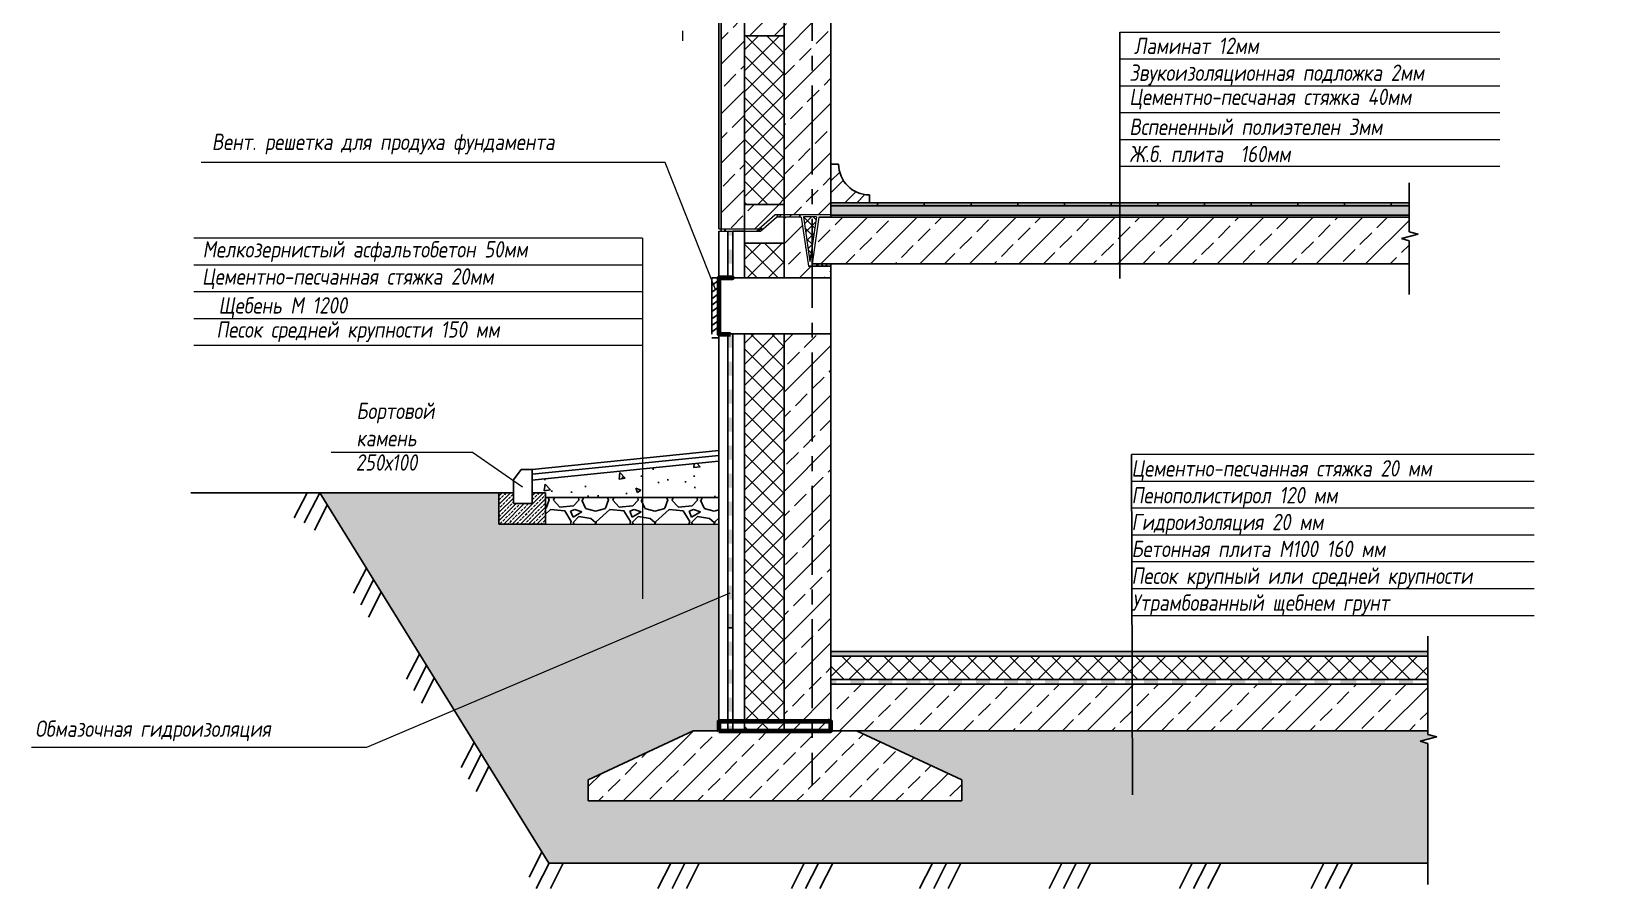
# Model space of a CAD drawing. Header units: millimetres. Extents: x -257254 to 390979, y -202328 to 355504.
# Drawn here: x 113651 to 147240, y 14254 to 32609 of the extents above; entities that cross this region are included whole.
import ezdxf
from ezdxf.enums import TextEntityAlignment as Align

# ---------------------------------------------------------------- set-up
doc = ezdxf.new("R2010")
doc.units = ezdxf.units.MM
doc.linetypes.add('CENTER2', pattern=[28.575, 19.05, -3.175, 3.175, -3.175])
for name, color, linetype, lineweight in [('A-DETL-THIN', 151, 'Continuous', 9), ('A-Wall-H', 250, 'Continuous', 20), ('RAZMER', 250, 'Continuous', 13), ('покрытия', 6, 'Continuous', 18), ('разрез по стене', 70, 'Continuous', 25)]:
    doc.layers.add(name, color=color, linetype=linetype, lineweight=lineweight)
for name, color, linetype in [('ВЫНОСКИ_Р_СТ', 130, 'Continuous'), ('ГЕРМЕТИК', 50, 'Continuous'), ('оси', 1, 'CENTER2'), ('ОТМОСТКА', 100, 'Continuous'), ('ПАРКЕТ', 30, 'Continuous'), ('ПРОКЛАДКА', 250, 'Continuous'), ('РАЗДЕЛИТ_ЛИНИИ', 60, 'Continuous'), ('разрез', 40, 'Continuous'), ('УПРУГ_РЕЗ_ПРОКЛАДКА', 130, 'Continuous'), ('УТЕПЛИТЕЛЬ', 30, 'Continuous'), ('ШТРИХ_ОТМОСТ', 100, 'Continuous'), ('ШТРИХ_ПП', 20, 'Continuous'), ('ШТРИХ_УРП', 120, 'Continuous')]:
    doc.layers.add(name, color=color, linetype=linetype)
doc.layers.add('фасадик', color=7, linetype='Continuous', lineweight=25, true_color=0x51362d)
doc.styles.add('SIMPLEX', font='simplex.shx', dxfattribs={"width": 0.8, "oblique": 10})
pattern_1 = [(45, (0, 1171.3), (-224.5064, 224.5064), []), (135, (0, 1171.3), (-224.5064, -224.5064), [])]
pattern_2 = [(45, (0, 1171.3), (-530.33, 530.33), []), (45, (529.5, 1171.3), (-530.33, 530.33), [360, -150])]
pattern_3 = [(307.5, (0, 1171.3), (97.882647, 3.200063), [0, -77.216, 0, -86.36, 0, -82.55]), (277.5, (0, 1171.3), (143.36502, -89.90466), [0, -41.656, 0, -69.596, 0, -26.67]), (237.5, (1e-14, 1233.785), (0.287437, -158.198474), [0, -25.4, 0, -91.44, 0, -119.38]), (227.5, (1e-14, 1233.79), (44.58586, -152.71129), [0, -12.7, 0, -59.944, 0, -68.58])]

msp = doc.modelspace()

# ---------------------------------------------------------------- hatches: boundary and pattern name
at = {"layer": 'A-Wall-H'}
h = msp.add_hatch(color=256, dxfattribs=at)
h.dxf.hatch_style = 1
h.paths.add_polyline_path([(128668.45662, 20137.50677), (128568.45662, 20137.50677), (128568.45662, 19837.50677), (128668.45662, 19837.50677)])
h.paths.add_polyline_path([(128668.45662, 20737.50677), (128568.45662, 20737.50677), (128568.45662, 20437.50677), (128668.45662, 20437.50677)])
h.paths.add_polyline_path([(128668.45662, 21337.50677), (128568.45662, 21337.50677), (128568.45662, 21037.50677), (128668.45662, 21037.50677)])
h.paths.add_polyline_path([(128668.45662, 21937.50677), (128568.45662, 21937.50677), (128568.45662, 21637.50677), (128668.45662, 21637.50677)])
h.paths.add_polyline_path([(128668.45662, 22537.50677), (128568.45662, 22537.50677), (128568.45662, 22237.50677), (128668.45662, 22237.50677)])
h.paths.add_polyline_path([(128668.45662, 23137.50677), (128568.45662, 23137.50677), (128568.45662, 22837.50677), (128668.45662, 22837.50677)])
h.paths.add_polyline_path([(128668.45662, 23737.50677), (128568.45662, 23737.50677), (128568.45662, 23437.50677), (128668.45662, 23437.50677)])
h.paths.add_polyline_path([(128668.45662, 24337.50677), (128568.45662, 24337.50677), (128568.45662, 24037.50677), (128668.45662, 24037.50677)])
h.paths.add_polyline_path([(128668.45662, 24937.50677), (128568.45662, 24937.50677), (128568.45662, 24637.50677), (128668.45662, 24637.50677)])
h.paths.add_polyline_path([(128668.45662, 25537.50677), (128568.45662, 25537.50677), (128568.45662, 25237.50677), (128668.45662, 25237.50677)])
h.paths.add_polyline_path([(128668.45662, 26137.50677), (128568.45662, 26137.50677), (128568.45662, 25837.50677), (128668.45662, 25837.50677)])
h.paths.add_polyline_path([(128668.45662, 27937.50677), (128568.45662, 27937.50677), (128568.45662, 27637.50677), (128668.45662, 27637.50677)])
h.paths.add_polyline_path([(128674.21831, 28329.18531), (128568.45662, 28331.59839), (128568.45662, 28237.50677), (128668.45662, 28237.50677), (128668.45662, 28231.59839), (128674.21831, 28229.18531)])
h.paths.add_polyline_path([(129168.45662, 28331.59839), (129168.45662, 28231.59839)])
h.paths.add_polyline_path([(129768.45662, 28331.59839), (129768.45662, 28231.59839)])
h.paths.add_polyline_path([(128568.45662, 27331.22836), (128668.45662, 27331.22836), (128668.45662, 27337.50677), (128568.45662, 27337.50677)])
h = msp.add_hatch(color=256, dxfattribs=at)
h.dxf.hatch_style = 1
h.paths.add_polyline_path([(128668.45662, 18343.55112), (128568.45662, 18343.55112), (128568.45662, 18043.55112), (128668.45662, 18043.55112)])
h.paths.add_polyline_path([(128668.45662, 18943.55112), (128568.45662, 18943.55112), (128568.45662, 18643.55112), (128668.45662, 18643.55112)])
h.paths.add_polyline_path([(128668.45662, 19543.55112), (128568.45662, 19543.55112), (128568.45662, 19243.55112), (128668.45662, 19243.55112)])
h.paths.add_polyline_path([(128674.21831, 22335.22965), (128568.45662, 22337.64273), (128568.45662, 22243.55112), (128668.45662, 22243.55112), (128668.45662, 22237.64273), (128674.21831, 22235.22965)])
h.paths.add_polyline_path([(129168.45662, 22337.64273), (129168.45662, 22237.64273)])
h.paths.add_polyline_path([(129768.45662, 22337.64273), (129768.45662, 22237.64273)])
h.paths.add_polyline_path([(128568.45662, 17631.22836), (128668.45662, 17631.22836), (128668.45662, 17743.55112), (128568.45662, 17743.55112)])
h = msp.add_hatch(color=256, dxfattribs=at)
h.dxf.hatch_style = 1
h.paths.add_polyline_path([(131491.46326, 18632.22713), (131491.46326, 18732.22713), (131191.46326, 18732.22713), (131191.46326, 18632.22713)])
h.paths.add_polyline_path([(132091.46326, 18632.22713), (132091.46326, 18732.22713), (131791.46326, 18732.22713), (131791.46326, 18632.22713)])
h.paths.add_polyline_path([(132691.46326, 18632.22713), (132691.46326, 18732.22713), (132391.46326, 18732.22713), (132391.46326, 18632.22713)])
h.paths.add_polyline_path([(135483.14179, 18626.46545), (135485.55488, 18732.22713), (135391.46326, 18732.22713), (135391.46326, 18632.22713), (135385.55488, 18632.22713), (135383.14179, 18626.46545)])
h.paths.add_polyline_path([(135485.55488, 18132.22713), (135385.55488, 18132.22713)])
h.paths.add_polyline_path([(135485.55488, 17532.22713), (135385.55488, 17532.22713)])
h.paths.add_polyline_path([(130779.14051, 18732.22713), (130779.14051, 18632.22713), (130891.46326, 18632.22713), (130891.46326, 18732.22713)])
h = msp.add_hatch(color=256, dxfattribs=at)
h.dxf.hatch_style = 1
h.paths.add_polyline_path([(133582.12082, 18632.22713), (133582.12082, 18732.22713), (133282.12082, 18732.22713), (133282.12082, 18632.22713)])
h.paths.add_polyline_path([(134182.12082, 18632.22713), (134182.12082, 18732.22713), (133882.12082, 18732.22713), (133882.12082, 18632.22713)])
h.paths.add_polyline_path([(134782.12082, 18632.22713), (134782.12082, 18732.22713), (134482.12082, 18732.22713), (134482.12082, 18632.22713)])
h.paths.add_polyline_path([(137573.79936, 18626.46545), (137576.21244, 18732.22713), (137482.12082, 18732.22713), (137482.12082, 18632.22713), (137476.21244, 18632.22713), (137473.79936, 18626.46545)])
h.paths.add_polyline_path([(137576.21244, 18132.22713), (137476.21244, 18132.22713)])
h.paths.add_polyline_path([(137576.21244, 17532.22713), (137476.21244, 17532.22713)])
h.paths.add_polyline_path([(132869.79807, 18732.22713), (132869.79807, 18632.22713), (132982.12082, 18632.22713), (132982.12082, 18732.22713)])
h = msp.add_hatch(color=256, dxfattribs=at)
h.dxf.hatch_style = 1
h.paths.add_polyline_path([(135659.50242, 18632.22713), (135659.50242, 18732.22713), (135359.50242, 18732.22713), (135359.50242, 18632.22713)])
h.paths.add_polyline_path([(136259.50242, 18632.22713), (136259.50242, 18732.22713), (135959.50242, 18732.22713), (135959.50242, 18632.22713)])
h.paths.add_polyline_path([(136859.50242, 18632.22713), (136859.50242, 18732.22713), (136559.50242, 18732.22713), (136559.50242, 18632.22713)])
h.paths.add_polyline_path([(139651.18095, 18626.46545), (139653.59404, 18732.22713), (139559.50242, 18732.22713), (139559.50242, 18632.22713), (139553.59404, 18632.22713), (139551.18095, 18626.46545)])
h.paths.add_polyline_path([(139653.59404, 18132.22713), (139553.59404, 18132.22713)])
h.paths.add_polyline_path([(139653.59404, 17532.22713), (139553.59404, 17532.22713)])
h.paths.add_polyline_path([(134947.17967, 18732.22713), (134947.17967, 18632.22713), (135059.50242, 18632.22713), (135059.50242, 18732.22713)])
h = msp.add_hatch(color=256, dxfattribs=at)
h.dxf.hatch_style = 1
h.paths.add_polyline_path([(137784.2736, 18632.22713), (137784.2736, 18732.22713), (137484.2736, 18732.22713), (137484.2736, 18632.22713)])
h.paths.add_polyline_path([(138384.2736, 18632.22713), (138384.2736, 18732.22713), (138084.2736, 18732.22713), (138084.2736, 18632.22713)])
h.paths.add_polyline_path([(138984.2736, 18632.22713), (138984.2736, 18732.22713), (138684.2736, 18732.22713), (138684.2736, 18632.22713)])
h.paths.add_polyline_path([(141775.95213, 18626.46545), (141778.36522, 18732.22713), (141684.2736, 18732.22713), (141684.2736, 18632.22713), (141678.36522, 18632.22713), (141675.95213, 18626.46545)])
h.paths.add_polyline_path([(141778.36522, 18132.22713), (141678.36522, 18132.22713)])
h.paths.add_polyline_path([(141778.36522, 17532.22713), (141678.36522, 17532.22713)])
h.paths.add_polyline_path([(137071.95085, 18732.22713), (137071.95085, 18632.22713), (137184.2736, 18632.22713), (137184.2736, 18732.22713)])
h = msp.add_hatch(color=256, dxfattribs=at)
h.dxf.hatch_style = 1
h.paths.add_polyline_path([(139622.78243, 18632.22713), (139622.78243, 18732.22713), (139322.78243, 18732.22713), (139322.78243, 18632.22713)])
h.paths.add_polyline_path([(140222.78243, 18632.22713), (140222.78243, 18732.22713), (139922.78243, 18732.22713), (139922.78243, 18632.22713)])
h.paths.add_polyline_path([(140822.78243, 18632.22713), (140822.78243, 18732.22713), (140522.78243, 18732.22713), (140522.78243, 18632.22713)])
h.paths.add_polyline_path([(143616.87405, 18132.22713), (143516.87405, 18132.22713)])
h.paths.add_polyline_path([(143616.87405, 17532.22713), (143516.87405, 17532.22713)])
h.paths.add_polyline_path([(138910.45968, 18732.22713), (138910.45968, 18632.22713), (139022.78243, 18632.22713), (139022.78243, 18732.22713)])
h.paths.add_polyline_path([(143557.79992, 18626.46545), (143557.79992, 18732.22713), (143522.78243, 18732.22713), (143522.78243, 18632.22713), (143516.87405, 18632.22713), (143514.46096, 18626.46545)])
h = msp.add_hatch(color=256, dxfattribs=at)
h.dxf.hatch_style = 1
h.paths.add_polyline_path([(141431.94872, 18632.22713), (141431.94872, 18732.22713), (141131.94872, 18732.22713), (141131.94872, 18632.22713)])
h.paths.add_polyline_path([(142031.94872, 18632.22713), (142031.94872, 18732.22713), (141731.94872, 18732.22713), (141731.94872, 18632.22713)])
h.paths.add_polyline_path([(142631.94872, 18632.22713), (142631.94872, 18732.22713), (142331.94872, 18732.22713), (142331.94872, 18632.22713)])
h.paths.add_polyline_path([(145426.04034, 18132.22713), (145326.04034, 18132.22713)])
h.paths.add_polyline_path([(145426.04034, 17532.22713), (145326.04034, 17532.22713)])
h.paths.add_polyline_path([(140719.62597, 18732.22713), (140719.62597, 18632.22713), (140831.94872, 18632.22713), (140831.94872, 18732.22713)])
h = msp.add_hatch(color=256, dxfattribs=at)
h.dxf.hatch_style = 1
h.paths.add_polyline_path([(143245.59274, 18632.22713), (143245.59274, 18732.22713), (142945.59274, 18732.22713), (142945.59274, 18632.22713)])
h.paths.add_polyline_path([(147239.68436, 18132.22713), (147139.68436, 18132.22713)])
h.paths.add_polyline_path([(147239.68436, 17532.22713), (147139.68436, 17532.22713)])
h.paths.add_polyline_path([(142533.26999, 18732.22713), (142533.26999, 18632.22713), (142645.59274, 18632.22713), (142645.59274, 18732.22713)])
h.paths.add_polyline_path([(143557.79992, 18632.22713), (143557.79992, 18732.22713), (143545.59274, 18732.22713), (143545.59274, 18632.22713)])
h.paths.add_polyline_path([(147145.59274, 18626.46545), (147145.59274, 18632.22713), (147139.68436, 18632.22713), (147137.27127, 18626.46545)])
at = {"layer": 'ПАРКЕТ'}
h = msp.add_hatch(dxfattribs=at)
h.set_pattern_fill('ANSI32', color=0, scale=1444.738766, style=0)
h.set_pattern_definition([(45, (-148209.4, 240785.6), (-383.0942, 383.0942), []), (45, (-147954, 240785.6), (-383.0942, 383.0942), [])])
h.paths.add_polyline_path([(130941.16813, 29766.79337), (130776.05513, 29766.79337), (130776.05513, 28941.22836), (131601.62014, 28941.22836), (131601.62014, 29106.34137, -0.4142135624)])
at = {"layer": 'ПРОКЛАДКА'}
h = msp.add_hatch(dxfattribs=at)
h.set_pattern_fill('ANSI31', color=0, scale=1250, style=0)
h.set_pattern_definition([(45, (63289.5, 65452.3), (-110.48543, 110.48543), [])])
h.paths.add_polyline_path([(130109.85816, 28631.22836), (130109.85816, 28681.22836), (129634.85816, 28681.22836), (129634.85816, 28631.22836)])
at = {"layer": 'разрез'}
h = msp.add_hatch(dxfattribs=at)
h.set_pattern_fill('JIS_STN_2.5', color=256, scale=50)
h.set_pattern_definition([(45, (0, 1171.3), (-88.38835, 88.38835), []), (45, (88.25, 1171.3), (-88.38835, 88.38835), [60, -25])])
h.paths.add_polyline_path([(124664.01084, 22057.97629), (124664.01084, 22728.16973), (124376.05513, 22728.16973), (124376.05513, 22496.43506), (123976.05513, 22496.43506), (123976.05513, 22728.16973), (123664.01084, 22728.16973), (123664.01084, 22057.97629)])
at = {"layer": 'разрез по стене'}
h = msp.add_hatch(dxfattribs=at)
h.set_pattern_fill('JIS_STN_2.5', color=9, scale=300)
h.paths.add_polyline_path([(128426.05513, 54942.54358), (128926.05513, 54942.54358), (128926.05513, 58271.45005), (128426.05513, 58271.45005)])
h.paths.add_polyline_path([(128926.05513, 54892.54358), (128426.05513, 54892.54358), (128423.51605, 52975.6856), (128923.51605, 52975.6856)])
h.paths.add_polyline_path([(128926.05513, 47982.12641), (128426.05513, 47982.12641), (128426.05513, 42860.82515), (128426.05513, 43532.12641), (128926.05513, 43532.12641)])
h.paths.add_polyline_path([(128926.05513, 43482.12641), (128426.05513, 43482.12641), (128426.05513, 40557.12641), (128926.05513, 40557.12641)])
h.paths.add_polyline_path([(128926.05513, 32831.22836), (128426.05513, 32831.22836), (128426.05513, 28381.22836), (128926.05513, 28381.22836)])
h.paths.add_polyline_path([(128426.05513, 58931.73815), (128926.05513, 58931.73815), (128926.05513, 63079.24953), (128426.05513, 63079.24953)])
h = msp.add_hatch(dxfattribs=at)
h.set_pattern_fill('JIS_STN_2.5', color=9, scale=300)
h.paths.add_polyline_path([(130376.05513, 32831.22836), (129776.05513, 32831.22836), (129776.05513, 28681.22836), (130376.05513, 28681.22836)])
h.paths.add_polyline_path([(130776.05513, 32831.22836), (130376.05513, 32831.22836), (130376.05513, 28681.22836), (130776.05513, 28681.22836)])
h.paths.add_polyline_path([(129776.05513, 32831.22836), (128926.05513, 32831.22836), (128926.05513, 32514.17225), (129776.05513, 32514.17225)])
h.paths.add_polyline_path([(129573.53104, 28681.22836), (129776.05513, 28681.22836), (129776.05513, 28903.40029), (128926.05513, 28903.40029), (128926.05513, 28381.22836), (129230.99815, 28381.22836)])
h.paths.add_polyline_path([(130376.05513, 41560.82515), (130293.8846, 42732.12641), (130136.51277, 43782.12641), (129776.05513, 43782.12641), (129864.58634, 40557.12641), (130376.05513, 40557.12641)])
h.paths.add_polyline_path([(130734.96986, 42732.12641), (130334.96986, 42732.12641), (130376.05513, 40557.12641), (130776.05513, 40557.12641)])
edge = h.paths.add_edge_path()
edge.add_arc((130641.35689, 39502.31483), 6.25, 0, 360)
h.paths.add_polyline_path([(129776.05513, 40817.19051), (128926.05513, 40817.19051), (128926.05513, 40557.12641), (129276.05513, 40557.12641), (129776.05513, 40557.12641)])
h.paths.add_polyline_path([(129776.05513, 43782.12641), (129609.85816, 43782.12641), (129267.32527, 43482.12641), (128926.05513, 43482.12641), (128926.05513, 43226.64564), (129776.05513, 43226.64564)])
h.paths.add_polyline_path([(129776.05513, 44054.29833), (128926.05513, 44054.29833), (128926.05513, 43532.12641), (129230.99815, 43532.12641), (129573.53104, 43832.12641), (129776.05513, 43832.12641)])
h.paths.add_polyline_path([(130376.05513, 47982.12641), (129776.05513, 47982.12641), (129776.05513, 43832.12641), (130376.05513, 43832.12641)])
h.paths.add_polyline_path([(130776.05513, 47982.12641), (130376.05513, 47982.12641), (130376.05513, 43832.12641), (130776.05513, 43832.12641)])
h.paths.add_polyline_path([(129776.05513, 47982.12641), (128926.05513, 47982.12641), (128926.05513, 47691.49771), (129776.05513, 47691.49771)])
edge = h.paths.add_edge_path()
edge.add_line((130776.05513, 55313.84484), (130376.05513, 55313.84484))
edge.add_line((130376.05513, 55313.84484), (130381.96968, 52085.22639))
edge.add_arc((130388.21968, 52085.22639), 6.25, 0, 180, ccw=False)
edge.add_arc((130388.21968, 52085.22639), 6.25, -180, 0, ccw=False)
edge.add_line((130381.96968, 52085.22639), (130381.95121, 53138.84484))
edge.add_line((130381.95121, 53138.84484), (130776.05513, 53138.84484))
edge.add_line((130776.05513, 53138.84484), (130776.05513, 55313.84484))
edge = h.paths.add_edge_path()
edge.add_arc((130641.35689, 52084.03326), 6.25, 0, 360)
h.paths.add_polyline_path([(130417.14039, 54142.54358), (130334.96986, 54142.54358), (130136.51277, 55192.54358), (129776.05513, 55192.54358), (129776.05513, 53138.84484), (130376.05513, 53138.84484)])
h.paths.add_polyline_path([(129776.05513, 53398.90893), (128926.05513, 53398.90893), (128926.05513, 53138.84484), (129776.05513, 53138.84484)])
h.paths.add_polyline_path([(129776.05513, 56363.84484), (129609.85816, 56363.84484), (129267.32527, 56063.84484), (128926.05513, 56063.84484), (128926.05513, 55808.36406), (129776.05513, 55808.36406)])
h.paths.add_polyline_path([(129776.05513, 56636.01676), (128926.05513, 56636.01676), (128926.05513, 56113.84484), (129230.99815, 56113.84484), (129573.53104, 56413.84484), (129776.05513, 56413.84484)])
h.paths.add_polyline_path([(130376.05513, 58271.45005), (129776.05513, 58271.45005), (129776.05513, 55242.54358), (130376.05513, 55242.54358)])
h.paths.add_polyline_path([(130776.05513, 58271.45005), (130376.05513, 58271.45005), (130376.05513, 55242.54358), (130776.05513, 55242.54358)])
h.paths.add_polyline_path([(130376.05513, 58931.73815), (130776.05513, 58931.73815), (130776.05513, 62279.24953), (130376.05513, 62279.24953)])
h.paths.add_polyline_path([(129776.05513, 58931.73815), (130376.05513, 58931.73815), (130376.05513, 62279.24953), (130293.8846, 62279.24953), (130166.48836, 63079.24953), (129776.05513, 63079.24953)])
h = msp.add_hatch(dxfattribs=at)
h.set_pattern_fill('JIS_STN_2.5', color=9, scale=300)
h.set_pattern_definition(pattern_2)
h.paths.add_polyline_path([(130136.51277, 28631.22836), (129776.05513, 28631.22836), (129776.05513, 27331.22836), (130376.05513, 27331.22836), (130376.05513, 27581.22836), (130293.8846, 27581.22836)])
h.paths.add_polyline_path([(130776.05513, 27581.22836), (130376.05513, 27581.22836), (130376.05513, 27331.22836), (130776.05513, 27331.22836)])
h.paths.add_polyline_path([(129776.05513, 17631.22836), (130376.05513, 17631.22836), (130376.05513, 26131.22836), (129776.05513, 26131.22836)])
h.paths.add_polyline_path([(130376.05513, 17631.22836), (130776.05513, 17631.22836), (130776.05513, 26131.22836), (130376.05513, 26131.22836)])
h = msp.add_hatch(dxfattribs=at)
h.set_pattern_fill('JIS_STN_2.5', color=9, scale=300)
h.set_pattern_definition([(45, (0, -26561.3), (-530.33, 530.33), []), (45, (529.5, -26561.3), (-530.33, 530.33), [360, -150])])
h.paths.add_polyline_path([(142997.95115, 28176.14062), (143353.83828, 28267.30552), (143157.79992, 28315.37421), (143157.79992, 28631.22836), (130517.11671, 28631.22836), (130376.05513, 27631.22836), (130776.05513, 27631.22836), (143157.79992, 27631.22836), (143157.79992, 28126.4144)])
h = msp.add_hatch(dxfattribs=at)
h.set_pattern_fill('AR-SAND', color=9, scale=3, angle=-90)
h.set_pattern_definition([(307.5, (0, -26521.32), (146.82397, 4.80009), [0, -115.824, 0, -129.54, 0, -123.825]), (277.5, (0, -26521.32), (215.04753, -134.85698), [0, -62.484, 0, -104.394, 0, -40.005]), (237.5, (2e-14, -26427.59), (0.43116, -237.29771), [0, -38.1, 0, -137.16, 0, -179.07]), (227.5, (2e-14, -26427.59), (66.8788, -229.06694), [0, -19.05, 0, -89.916, 0, -102.87])])
h.paths.add_polyline_path([(143157.79992, 28871.22836), (130776.05513, 28871.22836), (130776.05513, 28671.22836), (143157.79992, 28671.22836)])
h = msp.add_hatch(dxfattribs=at)
h.set_pattern_fill('AR-CONC', color=9, scale=150)
h.paths.add_polyline_path([(129776.05513, 24959.9271), (128926.05513, 24959.9271), (128926.05513, 14402.3917), (129776.05513, 14402.3917)])
h = msp.add_hatch(dxfattribs=at)
h.set_pattern_fill('AR-SAND', color=9, scale=9)
h.set_pattern_definition([(37.5, (0, 1171.3), (-14.4003, 440.4719), [0, -347.472, 0, -388.62, 0, -371.475]), (7.5, (0, 1171.3), (404.571, 645.1426), [0, -187.452, 0, -313.182, 0, -120.015]), (327.5, (-281.18, 1171.3), (711.8931, 1.2935), [0, -114.3, 0, -411.48, 0, -537.21]), (317.5, (-281.2, 1171.3), (687.2008, 200.6364), [0, -57.15, 0, -269.748, 0, -308.61])])
h.paths.add_polyline_path([(128376.05513, 22057.97629), (123897.54518, 22057.97629), (123664.01084, 22057.97629), (123664.01084, 22728.16973), (119827.82312, 22728.16973), (124733.27382, 14797.20303), (143557.79992, 14797.20303), (143557.79992, 17362.28705), (143397.95115, 17412.01326), (143753.83828, 17503.17816), (143557.79992, 17551.24685), (143557.79992, 17631.22836), (131326.05513, 17631.22836), (133576.05513, 16586.50718), (133576.05513, 16131.22836), (125576.05513, 16131.22836), (125576.05513, 16586.50718), (127826.05513, 17631.22836), (128376.05513, 17631.22836)])
h = msp.add_hatch(dxfattribs=at)
h.set_pattern_fill('AR-SAND', color=9, scale=2, angle=-90)
h.set_pattern_definition(pattern_3)
h.paths.add_polyline_path([(130776.05513, 19333.84885), (130776.05513, 19233.84885), (137227.92099, 19233.84885), (137227.60007, 19333.84885)])
h = msp.add_hatch(dxfattribs=at)
h.set_pattern_fill('AR-SAND', color=9, scale=2, angle=-90)
h.set_pattern_definition(pattern_3)
h.paths.add_polyline_path([(143557.79992, 19233.84885), (143557.79992, 19333.84885), (137227.60007, 19333.84885), (137227.92099, 19233.84885)])
h = msp.add_hatch(dxfattribs=at)
h.set_pattern_fill('JIS_STN_2.5', color=9, scale=300)
h.set_pattern_definition([(45, (400, -36561.3), (-530.33, 530.33), []), (45, (929.5, -36561.3), (-530.33, 530.33), [360, -150])])
h.paths.add_polyline_path([(143397.95115, 18176.14062), (143753.83828, 18267.30552), (143557.79992, 18315.37421), (143557.79992, 18631.22836), (130917.11671, 18631.22836), (130776.05513, 17631.22836), (131176.05513, 17631.22836), (143557.79992, 17631.22836), (143557.79992, 18126.4144)])
h = msp.add_hatch(dxfattribs=at)
h.set_pattern_fill('JIS_STN_2.5', color=9, scale=300)
h.set_pattern_definition(pattern_2)
h.paths.add_polyline_path([(133576.05513, 16131.22836), (133576.05513, 16586.50718), (131326.05513, 17631.22836), (127826.05513, 17631.22836), (125576.05513, 16586.50718), (125576.05513, 16131.22836)])
at = {"layer": 'УТЕПЛИТЕЛЬ'}
h = msp.add_hatch(dxfattribs=at)
h.set_pattern_fill('ANSI37', color=0, scale=100, style=0)
h.set_pattern_definition(pattern_1)
h.paths.add_polyline_path([(129776.05513, 32514.17225), (128926.05513, 32514.17225), (128926.05513, 28903.40029), (129776.05513, 28903.40029)])
h = msp.add_hatch(dxfattribs=at)
h.set_pattern_fill('ANSI37', color=0, scale=1150, style=0)
h.set_pattern_definition([(45, (63289.5, 65452.3), (-101.6466, 101.6466), []), (135, (63289.5, 65452.3), (-101.6466, -101.6466), [])])
h.paths.add_polyline_path([(130467.87633, 28639.91077), (130185.75316, 28639.91077), (130326.81474, 27681.09968)])
h = msp.add_hatch(dxfattribs=at)
h.set_pattern_fill('ANSI37', color=0, scale=100, style=0)
h.set_pattern_definition(pattern_1)
h.paths.add_polyline_path([(128926.05513, 28075.74759), (128926.05513, 27331.22836), (129776.05513, 27331.22836), (129776.05513, 28075.74759)])
h = msp.add_hatch(dxfattribs=at)
h.set_pattern_fill('ANSI37', color=0, scale=100, style=0)
h.set_pattern_definition(pattern_1)
h.paths.add_polyline_path([(128926.05513, 17631.22836), (129776.05513, 17631.22836), (129776.05513, 26131.22836), (128926.05513, 26131.22836)])
h = msp.add_hatch(dxfattribs=at)
h.set_pattern_fill('ANSI37', color=0, scale=100, style=0)
h.set_pattern_definition(pattern_1)
h.paths.add_polyline_path([(130776.05513, 19233.84885), (130776.05513, 18733.84885), (137229.5256, 18733.84885), (137227.92099, 19233.84885)])
h.paths.add_polyline_path([(137227.92099, 19233.84885), (137229.5256, 18733.84885), (143557.79992, 18733.84885), (143557.79992, 19233.84885)])
at = {"layer": 'ШТРИХ_ОТМОСТ'}
h = msp.add_hatch(dxfattribs=at)
h.set_pattern_fill('AR-CONC', color=0, scale=150, style=0)
h.set_pattern_definition([(130, (112718.45, 81052.3), (-1075.89, -94.128), [112.5, -1237.5]), (185, (112718.4, 81052.3), (208.127, 1128.288), [90, -990]), (79.5486, (112628.8, 81044.5), (-867.764, 1034.16), [95.61, -1051.713]), (133.8158, (112718.4, 81352.3), (-1600.862, -248.279), [168.75, -1856.25]), (83.3644, (112585, 81331.6), (-1401.994, 1461.177), [143.415, -1577.57]), (188.8158, (112718.4, 81352.3), (-1401.993, 1461.18), [135, -1485]), (159, (112568.45, 81277.3), (-895.36, -603.928), [112.5, -1237.5]), (214, (112568.4, 81277.3), (-364.973, 1087.725), [90, -990]), (108.5486, (112493.8, 81227), (-1260.334, 483.796), [95.61, -1051.713]), (142.5, (112718.45, 81052.3), (-18.2398, 499.3408), [0, -978, 0, -1005, 0, -993.75]), (172.5, (112718.45, 81052.3), (-394.6043, 591.6176), [0, -573, 0, -955.5, 0, -378.75]), (212.5, (113052.95, 81052.3), (-800.7337, -33.8323), [0, -375, 0, -1170, 0, -1552.5]), (222.5, (113202.95, 81052.3), (-874.779, 150.1575), [0, -487.5, 0, -777, 0, -1102.5])])
h.paths.add_polyline_path([(124376.05513, 22728.16973), (124664.01084, 22728.16973), (124664.01084, 22631.22836), (128376.05513, 22631.22836), (128406.92169, 23413.55672), (124406.92169, 23013.55672)])
at = {"layer": 'ШТРИХ_ПП'}
h = msp.add_hatch(dxfattribs=at)
h.set_pattern_fill('GRAVEL', color=0, scale=50, style=0)
h.set_pattern_definition([(228.01279, (224430.625, 83525.95), (-10160, -11430), [170.861, -16915.242]), (184.96974, (224316.325, 83398.95), (15239.999994, 1270.000072), [293.202, -29027.024]), (132.51045, (224024.225, 83373.55), (12700.000005, -13969.999995), [206.741, -20467.361]), (267.27369, (223528.925, 83056.05), (1270.000003, 25400), [267.002, -26433.219]), (292.833654, (223516.225, 82789.35), (-6350, 15240), [261.817, -25919.904]), (357.27369, (223617.825, 82548.05), (-25400, 1270.000003), [267.002, -26433.219]), (37.69424, (223884.525, 82535.35), (-16510, -12700.000001), [353.097, -34956.558]), (72.25533, (224163.925, 82751.25), (8890.000002, 27940), [333.36, -33002.628]), (121.429566, (224265.525, 83068.75), (-10160, 16510), [267.906, -26522.773]), (175.23636, (224125.83, 83297.35), (13970, -1270), [305.857, -14986.968]), (222.397438, (223821.025, 83322.75), (-15240, -13970), [395.539, -39158.386]), (138.81407, (224786.23, 83043.35), (-8890, 7620), [135.002, -13365.283]), (171.469234, (224684.625, 83132.25), (16510, -2539.999997), [256.841, -25427.32]), (225, (224430.6, 83170.35), (-2e-13, -1270), [179.605, -1616.447]), (203.19859, (224341.73, 83322.75), (6350, 2540), [96.721, -9575.311]), (291.8014, (224252.83, 83284.65), (-1270, 3810), [136.783, -6702.376]), (30.96376, (224303.63, 83157.65), (3810, 2540), [222.16, -7183.149]), (161.56505, (224494.13, 83271.95), (2540, -1270), [160.644, -3855.449]), (16.38954, (223516.225, 83284.65), (12700, 3810), [225.044, -22279.413]), (70.34618, (223732.125, 83348.15), (-5080, -13970), [188.8, -18691.108]), (293.19859, (224494.13, 83525.95), (-2540, 6350), [193.44, -9478.592]), (343.61046, (224570.325, 83348.15), (-12700, 3810), [225.044, -22279.413]), (339.44395, (223516.23, 82497.25), (-6350, 2540), [217.018, -10633.867]), (294.77514, (223719.425, 82421.05), (-6350.00001, 13969.999997), [181.836, -18001.797]), (66.80141, (224506.83, 82255.95), (2540, 6350), [193.44, -9478.592]), (17.354025, (224583.025, 82433.75), (-16510, -5080), [212.891, -21076.188]), (69.44395, (223884.53, 82255.95), (-2540, -6350), [108.509, -10742.376]), (101.30993, (224430.63, 82255.95), (-1270, 5080), [64.757, -6410.997]), (165.96376, (224417.93, 82319.45), (3810, -1270), [261.817, -4974.527]), (186.009006, (224163.925, 82382.95), (12700, 1270), [242.633, -24020.682]), (303.69007, (224303.63, 83043.35), (-1270, 2540), [183.162, -4395.888]), (353.157227, (224405.225, 82890.95), (21590, -2539.999999), [319.778, -31658.005]), (60.9454, (224722.73, 82852.85), (-5080, -8890), [130.754, -12944.696]), (90, (224786.2, 82967.1), (-1270, 1270), [76.2, -1193.8]), (120.25644, (224138.525, 82421.05), (5080, -8890), [176.433, -17466.97]), (48.01279, (224049.625, 82573.45), (10160, 11430), [341.721, -16744.381]), (0, (224278.2, 82827.4), (1270, 1270), [330.2, -939.8]), (325.30485, (224608.425, 82827.45), (12700.000005, -8889.999993), [200.805, -19879.658]), (254.0546, (224773.53, 82713.15), (-1270, -5080), [184.915, -9060.825]), (207.645975, (224722.725, 82535.35), (-24130, -12699.999998), [301.073, -29806.232]), (175.42608, (224456.025, 82395.65), (-16510, 1270), [318.515, -31532.923])])
h.paths.add_polyline_path([(128376.05513, 22631.22836), (125495.23982, 22631.22836), (125495.23982, 22057.97629), (128376.05513, 22057.97629)])
h.paths.add_polyline_path([(124664.01084, 22631.22836), (124664.01084, 22057.97629), (125495.23982, 22057.97629), (125495.23982, 22631.22836)])
at = {"layer": 'ШТРИХ_УРП'}
h = msp.add_hatch(dxfattribs=at)
h.set_pattern_fill('HONEY', color=0, scale=250, style=0)
h.set_pattern_definition([(0, (63060.16, 65452.296), (46.875, 27.063294), [31.25, -62.5]), (120, (63060.16, 65452.296), (-46.875, 27.063294), [31.25, -62.5]), (60, (63060.16, 65452.296), (1e-07, 54.126588), [-62.5, 31.25])])
h.paths.add_polyline_path([(129304.89414, 28398.49028), (129294.41028, 28401.02265), (129188.527, 28331.22836), (129283.03941, 28331.22836)])
h = msp.add_hatch(dxfattribs=at)
h.set_pattern_fill('HONEY', color=0, scale=500, style=0)
h.set_pattern_definition([(0, (63289.503, 65252.296), (93.75, 54.126587), [62.5, -125]), (120, (63289.503, 65252.296), (-93.75, 54.126588), [62.5, -125]), (60, (63289.503, 65252.296), (2e-07, 108.253175), [-125, 62.5])])
h.paths.add_polyline_path([(130776.05513, 27631.22836), (130476.05513, 27631.22836), (130476.05513, 27581.22836), (130776.05513, 27581.22836)])

# ---------------------------------------------------------------- linework, layer by layer
at = {"layer": 'A-DETL-THIN'}
for p, q in [((120834.77199, 17282.27016), (128616.81628, 20587.05476)), ((113651.38228, 17282.27016), (120834.77199, 17282.27016))]:
    msp.add_line(p, q, dxfattribs=at)
at = {"layer": 'A-Wall-H', "color": 0}
for p, q in [((129230.99815, 28381.22836), (129573.53104, 28681.22836)), ((129267.32527, 28331.22836), (129609.85816, 28631.22836)), ((130776.05513, 28681.22836), (129573.53104, 28681.22836)), ((130136.51277, 28631.22836), (129609.85816, 28631.22836)), ((130136.51277, 28631.22836), (130293.8846, 27581.22836)), ((130185.75316, 28639.91077), (130326.81474, 27681.09968)), ((130467.87633, 28639.91077), (130185.75316, 28639.91077)), ((130467.87633, 28639.91077), (130326.81474, 27681.09968)), ((130517.11671, 28631.22836), (130376.05513, 27631.22836)), ((128376.05513, 28381.22836), (129230.99815, 28381.22836)), ((128376.05513, 28331.22836), (129267.32527, 28331.22836))]:
    msp.add_line(p, q, dxfattribs=at)
at = {"layer": 'A-Wall-H'}
msp.add_lwpolyline([(123897.54518, 22057.97629), (128376.05513, 22057.97629)], dxfattribs=at)
at = {"layer": 'RAZMER', "color": 0}
for p, q in [((136966.92752, 32594.22957), (145103.59039, 32594.22957)), ((136966.92752, 32019.22957), (145103.59039, 32019.22957)), ((136966.92752, 31444.22957), (145103.59039, 31444.22957)), ((136966.92752, 30869.22957), (145103.59039, 30869.22957)), ((136966.92752, 30294.22957), (145103.59039, 30294.22957)), ((136966.92752, 29719.22957), (145103.59039, 29719.22957)), ((126742.79063, 28181.12591), (117131.98382, 28181.12591)), ((126742.79063, 27606.12591), (117131.98382, 27606.12591)), ((126742.79063, 27031.12591), (117131.98382, 27031.12591)), ((126747.17293, 26456.12591), (117131.98382, 26456.12591)), ((126747.17293, 25881.12591), (117131.98382, 25881.12591)), ((145834.14733, 23547.97437), (137214.07598, 23547.97437)), ((145834.14733, 22972.97437), (137214.07598, 22972.97437)), ((142714.07598, 22397.97437), (137214.07598, 22397.97437)), ((145834.14733, 22397.97437), (137214.07598, 22397.97437)), ((145834.14733, 21822.97437), (137214.07598, 21822.97437)), ((145834.14733, 21247.97437), (137214.07598, 21247.97437)), ((145838.52964, 20672.97437), (137218.45829, 20672.97437)), ((145838.52964, 20097.97437), (137218.45829, 20097.97437))]:
    msp.add_line(p, q, dxfattribs=at)
at = {"layer": 'ВЫНОСКИ_Р_СТ', "color": 0}
for p, q in [((136966.92752, 27319.43641), (136966.92752, 32594.22957)), ((137237.45831, 16262.00387), (137214.07598, 23547.97437))]:
    msp.add_line(p, q, dxfattribs=at)
at = {"layer": 'ГЕРМЕТИК', "color": 0, "const_width": 25}
msp.add_lwpolyline([(128494.80475, 28355.66646, 1), (128519.80475, 28355.66646, 1)], format="xyb", close=True, dxfattribs=at)
at = {"layer": 'оси', "ltscale": 100}
msp.add_line((130376.05513, 65740.40787), (130376.05513, 16459.9271), dxfattribs=at)
at = {"layer": 'ОТМОСТКА', "color": 0}
for p, q in [((128376.05513, 23631.22836), (124376.05513, 23231.22836)), ((128376.05513, 23530.72961), (124376.05513, 23130.72961)), ((128369.98281, 23402.95412), (124369.98281, 23002.95412)), ((124376.05513, 23231.22836), (124376.05513, 22728.16973)), ((124664.01084, 22631.22836), (128376.05513, 22631.22836))]:
    msp.add_line(p, q, dxfattribs=at)
at = {"layer": 'ПАРКЕТ', "color": 0}
msp.add_lwpolyline([(130941.16813, 29766.79337), (130776.05513, 29766.79337), (130776.05513, 28941.22836), (131601.62014, 28941.22836), (131601.62014, 29106.34137)], dxfattribs=at)
msp.add_arc((131601.62014, 29766.79337), 660.45201, 180, 270, dxfattribs=at)
at = {"layer": 'покрытия'}
for p, q in [((127594.60011, 32623.58141), (127594.60011, 32403.62707)), ((127224.69517, 29803.67049), (117291.26659, 29803.67049)), ((128301.05513, 27079.35824), (127224.69517, 29803.67049)), ((126742.79063, 28181.12591), (126742.79063, 20461.36097)), ((120074.54785, 23599.05043), (123098.41047, 23599.05043)), ((123098.41047, 23599.05043), (124168.51736, 22859.14189))]:
    msp.add_line(p, q, dxfattribs=at)
at = {"layer": 'ПРОКЛАДКА', "color": 0}
for p, q in [((129634.85816, 28631.22836), (129634.85816, 28681.22836)), ((130109.85816, 28631.22836), (130109.85816, 28681.22836))]:
    msp.add_line(p, q, dxfattribs=at)
at = {"layer": 'РАЗДЕЛИТ_ЛИНИИ', "color": 0}
for p, q in [((143157.79992, 29368.723), (143157.79992, 28315.37421)), ((142997.95115, 28176.14062), (143353.83828, 28267.30552)), ((143353.83828, 28267.30552), (143157.79992, 28315.37421)), ((143157.79992, 28126.4144), (142997.95115, 28176.14062)), ((143157.79992, 28126.4144), (143157.79992, 26976.07929)), ((143557.79992, 19657.17891), (143557.79992, 18315.37421)), ((143557.79992, 18315.37421), (143557.79992, 17551.24685)), ((143397.95115, 17412.01326), (143753.83828, 17503.17816)), ((143753.83828, 17503.17816), (143557.79992, 17551.24685)), ((143557.79992, 17362.28705), (143397.95115, 17412.01326))]:
    msp.add_line(p, q, dxfattribs=at)
at = {"layer": 'разрез'}
for p, q in [((130776.05513, 27581.22836), (130776.05513, 27331.22836)), ((130776.05513, 27331.22836), (128376.05513, 27331.22836))]:
    msp.add_line(p, q, dxfattribs=at)
at = {"layer": 'разрез по стене'}
for p, q in [((128376.05513, 50420.66116), (128376.05513, 28381.22836)), ((128426.05513, 50420.66116), (128426.05513, 28331.22836)), ((129776.05513, 33280.16555), (129776.05513, 27331.22836)), ((130776.05513, 33080.16555), (130776.05513, 28631.22836)), ((128926.05513, 32831.22836), (128926.05513, 27331.22836)), ((128926.05513, 32514.17225), (129776.05513, 32514.17225)), ((129776.05513, 28903.40029), (128926.05513, 28903.40029)), ((130774.04062, 29125.51571), (130774.04062, 29165.51571)), ((130776.05513, 28941.22836), (143157.79992, 28941.22836)), ((131776.05513, 28881.22836), (131776.05513, 28941.22836)), ((132776.05513, 28881.22836), (132776.05513, 28941.22836)), ((133776.05513, 28881.22836), (133776.05513, 28941.22836)), ((134776.05513, 28881.22836), (134776.05513, 28941.22836)), ((135776.05513, 28881.22836), (135776.05513, 28941.22836)), ((136776.05513, 28881.22836), (136776.05513, 28941.22836)), ((137776.05513, 28881.22836), (137776.05513, 28941.22836)), ((138776.05513, 28881.22836), (138776.05513, 28941.22836)), ((139776.05513, 28881.22836), (139776.05513, 28941.22836)), ((140776.05513, 28881.22836), (140776.05513, 28941.22836)), ((141776.05513, 28881.22836), (141776.05513, 28941.22836)), ((142776.05513, 28881.22836), (142776.05513, 28941.22836)), ((130517.11671, 28631.22836), (143157.79992, 28631.22836)), ((130776.05513, 28881.22836), (143157.79992, 28881.22836)), ((130776.05513, 28871.22836), (143157.79992, 28871.22836)), ((130776.05513, 28631.22836), (130776.05513, 28671.22836)), ((130776.05513, 28671.22836), (143157.79992, 28671.22836)), ((128376.05513, 28331.22836), (128376.05513, 17631.22836)), ((128566.38685, 28329.86955), (128566.38685, 27331.22836)), ((128926.05513, 28331.22836), (128676.05513, 28331.22836)), ((128676.05513, 28331.22836), (128676.05513, 27331.22836)), ((128926.05513, 28075.74759), (129776.05513, 28075.74759)), ((130776.05513, 27581.22836), (130293.8846, 27581.22836)), ((130376.05513, 27631.22836), (130776.05513, 27631.22836)), ((130517.11671, 27631.22836), (143157.79992, 27631.22836)), ((130776.05513, 27631.22836), (130776.05513, 17631.22836)), ((130776.05513, 27631.22836), (130776.05513, 17631.22836)), ((128376.05513, 27331.22836), (128226.05513, 27331.22836)), ((128226.05513, 27331.22836), (128226.05513, 26127.58943)), ((128376.05513, 27280.64485), (128226.05513, 27171.18959)), ((128376.05513, 27134.08587), (128226.05513, 27024.63061)), ((128376.05513, 26994.94782), (128226.05513, 26885.49256)), ((128376.05513, 26859.52007), (128226.05513, 26750.06481)), ((128376.05513, 26718.26624), (128226.05513, 26608.81098)), ((128376.05513, 26564.28633), (128226.05513, 26454.83108)), ((128376.05513, 26419.58266), (128226.05513, 26310.1274)), ((128376.05513, 26286.00992), (128226.05513, 26176.55466)), ((128226.05513, 26050.03633), (128376.05513, 26050.03633)), ((130776.05513, 26131.22836), (128376.05513, 26131.22836)), ((128566.38685, 26131.22836), (128566.38685, 17631.22836)), ((128676.05513, 26131.22836), (128676.05513, 17631.22836)), ((128926.05513, 26131.22836), (128926.05513, 17631.22836)), ((129776.05513, 26131.22836), (129776.05513, 17631.22836)), ((123976.05513, 23003.90661), (124138.36951, 23231.22836)), ((124138.36951, 23231.22836), (124376.05513, 23231.22836)), ((124376.05513, 23231.22836), (124376.05513, 22496.43506)), ((123976.05513, 22496.43506), (123976.05513, 23003.90661)), ((119827.82312, 22728.16973), (117066.60774, 22728.16973)), ((119557.40583, 22728.16973), (119283.1665, 22192.40806)), ((119827.82312, 22728.16973), (119497.44175, 22082.72738)), ((123664.01084, 22728.16973), (119827.82312, 22728.16973)), ((119827.82312, 22728.16973), (124733.27382, 14797.20303)), ((123664.01084, 22728.16973), (123664.01084, 22057.97629)), ((123976.05513, 22728.16973), (123664.01084, 22728.16973)), ((124664.01084, 22728.16973), (124376.05513, 22728.16973)), ((124664.01084, 22057.97629), (124664.01084, 22728.16973)), ((127876.05513, 22631.22836), (128376.05513, 22631.22836)), ((119989.47157, 22466.82199), (119715.23224, 21931.06032)), ((124376.05513, 22496.43506), (123976.05513, 22496.43506)), ((123664.01084, 22057.97629), (124664.01084, 22057.97629)), ((120825.96182, 21114.41286), (120551.72249, 20578.65119)), ((120979.30775, 20866.48836), (120705.06841, 20330.72668)), ((121143.94397, 20600.31009), (120869.70464, 20064.54841)), ((128567.01643, 19837.69292), (128676.05513, 19837.69292)), ((121962.56632, 19276.78916), (121688.32699, 18741.02748)), ((130776.05513, 19333.84885), (143557.79992, 19333.84885)), ((130776.05513, 19233.84885), (143557.79992, 19233.84885)), ((122115.91225, 19028.86465), (121841.67292, 18493.10298)), ((122280.54847, 18762.68638), (122006.30914, 18226.9247)), ((130776.05513, 18733.84885), (143557.79992, 18733.84885)), ((130776.05513, 18631.22836), (143557.79992, 18631.22836)), ((127826.05513, 17631.22836), (125576.05513, 16586.50718)), ((127826.05513, 17631.22836), (131326.05513, 17631.22836)), ((128376.05513, 17631.22836), (127876.05513, 17631.22836)), ((127876.05513, 17631.22836), (130776.05513, 17631.22836)), ((130776.05513, 17631.22836), (128376.05513, 17631.22836)), ((130917.11671, 17631.22836), (143557.79992, 17631.22836)), ((131326.05513, 17631.22836), (133576.05513, 16586.50718)), ((123133.40468, 17383.81732), (122859.16535, 16848.05564)), ((123286.75061, 17135.89281), (123012.51128, 16600.13114)), ((143557.79992, 17362.28705), (143557.79992, 14343.33079)), ((123451.38683, 16869.71454), (123177.1475, 16333.95286)), ((125576.05513, 16131.22836), (125576.05513, 16586.50718)), ((133576.05513, 16131.22836), (133576.05513, 16586.50718)), ((125576.05513, 16131.22836), (133576.05513, 16131.22836)), ((124584.68066, 15037.44343), (124310.44133, 14501.68175)), ((124738.02659, 14797.20303), (124463.78725, 14253.75724)), ((124733.27382, 14797.20303), (143557.79992, 14797.20303)), ((125041.44996, 14797.20303), (124767.21063, 14253.75724)), ((127344.25253, 14797.20303), (127070.0132, 14253.75724)), ((127647.67591, 14797.20303), (127373.43657, 14253.75724)), ((127954.64878, 14797.20303), (127680.40945, 14253.75724)), ((130203.00252, 14797.20303), (129928.76318, 14253.75724)), ((130506.42589, 14797.20303), (130232.18656, 14253.75724)), ((130813.39876, 14797.20303), (130539.15943, 14253.75724)), ((132948.51675, 14797.20303), (132674.27742, 14253.75724)), ((133251.94013, 14797.20303), (132977.7008, 14253.75724)), ((133558.913, 14797.20303), (133284.67367, 14253.75724)), ((135724.78495, 14797.20303), (135450.54562, 14253.75724)), ((136028.20832, 14797.20303), (135753.96899, 14253.75724)), ((136335.1812, 14797.20303), (136060.94186, 14253.75724)), ((138514.66025, 14797.20303), (138240.42092, 14253.75724)), ((138818.08363, 14797.20303), (138543.8443, 14253.75724)), ((139125.0565, 14797.20303), (138850.81717, 14253.75724)), ((141334.86132, 14797.20303), (141060.62199, 14253.75724)), ((141638.2847, 14797.20303), (141364.04537, 14253.75724)), ((141945.25757, 14797.20303), (141671.01824, 14253.75724))]:
    msp.add_line(p, q, dxfattribs=at)
at = {"layer": 'УПРУГ_РЕЗ_ПРОКЛАДКА', "color": 0}
for p, q in [((129294.41028, 28401.02265), (129188.527, 28331.22836)), ((130476.05513, 27581.22836), (130476.05513, 27631.22836)), ((130776.05513, 27581.22836), (130776.05513, 27631.22836))]:
    msp.add_line(p, q, dxfattribs=at)
at = {"layer": 'фасадик', "color": 1, "lineweight": 120}
msp.add_lwpolyline([(128376.05513, 27331.22836), (128676.05513, 27331.22836), (128376.05513, 27331.22836), (128376.05513, 26127.58943), (128627.89665, 26127.58943)], dxfattribs=at)
msp.add_lwpolyline([(128376.05513, 17631.22836), (130776.05513, 17631.22836), (130776.05513, 17835.37714), (128376.05513, 17835.37714)], close=True, dxfattribs=at)

# ---------------------------------------------------------------- texts
at = {"layer": 'RAZMER', "color": 0, "style": 'SIMPLEX', "oblique": 10, "width": 0.8}
for s, p in [('Ламинат 12мм', (137265.70746, 32019.22957)), ('Звукоизоляционная подложка 2мм', (137166.92752, 31444.22957)), ('Цементно-песчаная стяжка 40мм', (137166.92752, 30927.5629)), ('Вспененный полиэтелен 3мм', (137166.92752, 30285.89623)), ('Ж.б. плита  160мм', (137166.92752, 29702.63924)), ('Цементно-песчанная стяжка 20мм ', (117307.20735, 27080.96214)), ('Цементно-песчанная стяжка 20 мм', (137214.07598, 22972.97437)), ('Пенополистирол 120 мм', (137214.07598, 22397.97437)), ('Гидроизоляция 20 мм', (137214.07598, 21822.97437)), ('Бетонная плита М100 160 мм', (137214.07598, 21247.97437)), ('Песок крупный или средней крупности', (137214.07598, 20672.97437)), ('Утрамбованный щебнем грунт', (137218.45829, 20097.97437))]:
    msp.add_text(s, height=350, dxfattribs=at).set_placement(p, align=Align.BOTTOM_LEFT)
msp.add_text('Обмазочная гидроизоляция', height=350, dxfattribs=at).set_placement((113731.10448, 17503.21291))
at = {"layer": 'RAZMER', "color": 0, "char_height": 350, "attachment_point": 1, "style": 'SIMPLEX'}
for s, width, insert in [('Вент. решетка для продуха фундамента ', 12180, (117516.63267, 30418.82292)), ('Мелкозернистый асфальтобетон 50мм ', 12180, (117319.16109, 28117.09085)), ('Щебень М 1200 ', 12180, (117659.63604, 26916.83831, 715.55596)), ('Песок средней крупности 150 мм', 12180, (117613.07117, 26400.66713, 657.79619)), ('Бортовой камень', 810.713283, (120612.50906, 24658.86566)), ('250х100', 810.713283, (120598.12599, 23552.75517))]:
    msp.add_mtext_dynamic_manual_height_columns(s, width=width, gutter_width=12.5, heights=[0], dxfattribs=dict(at, insert=insert))

doc.saveas('drawing.dxf')
